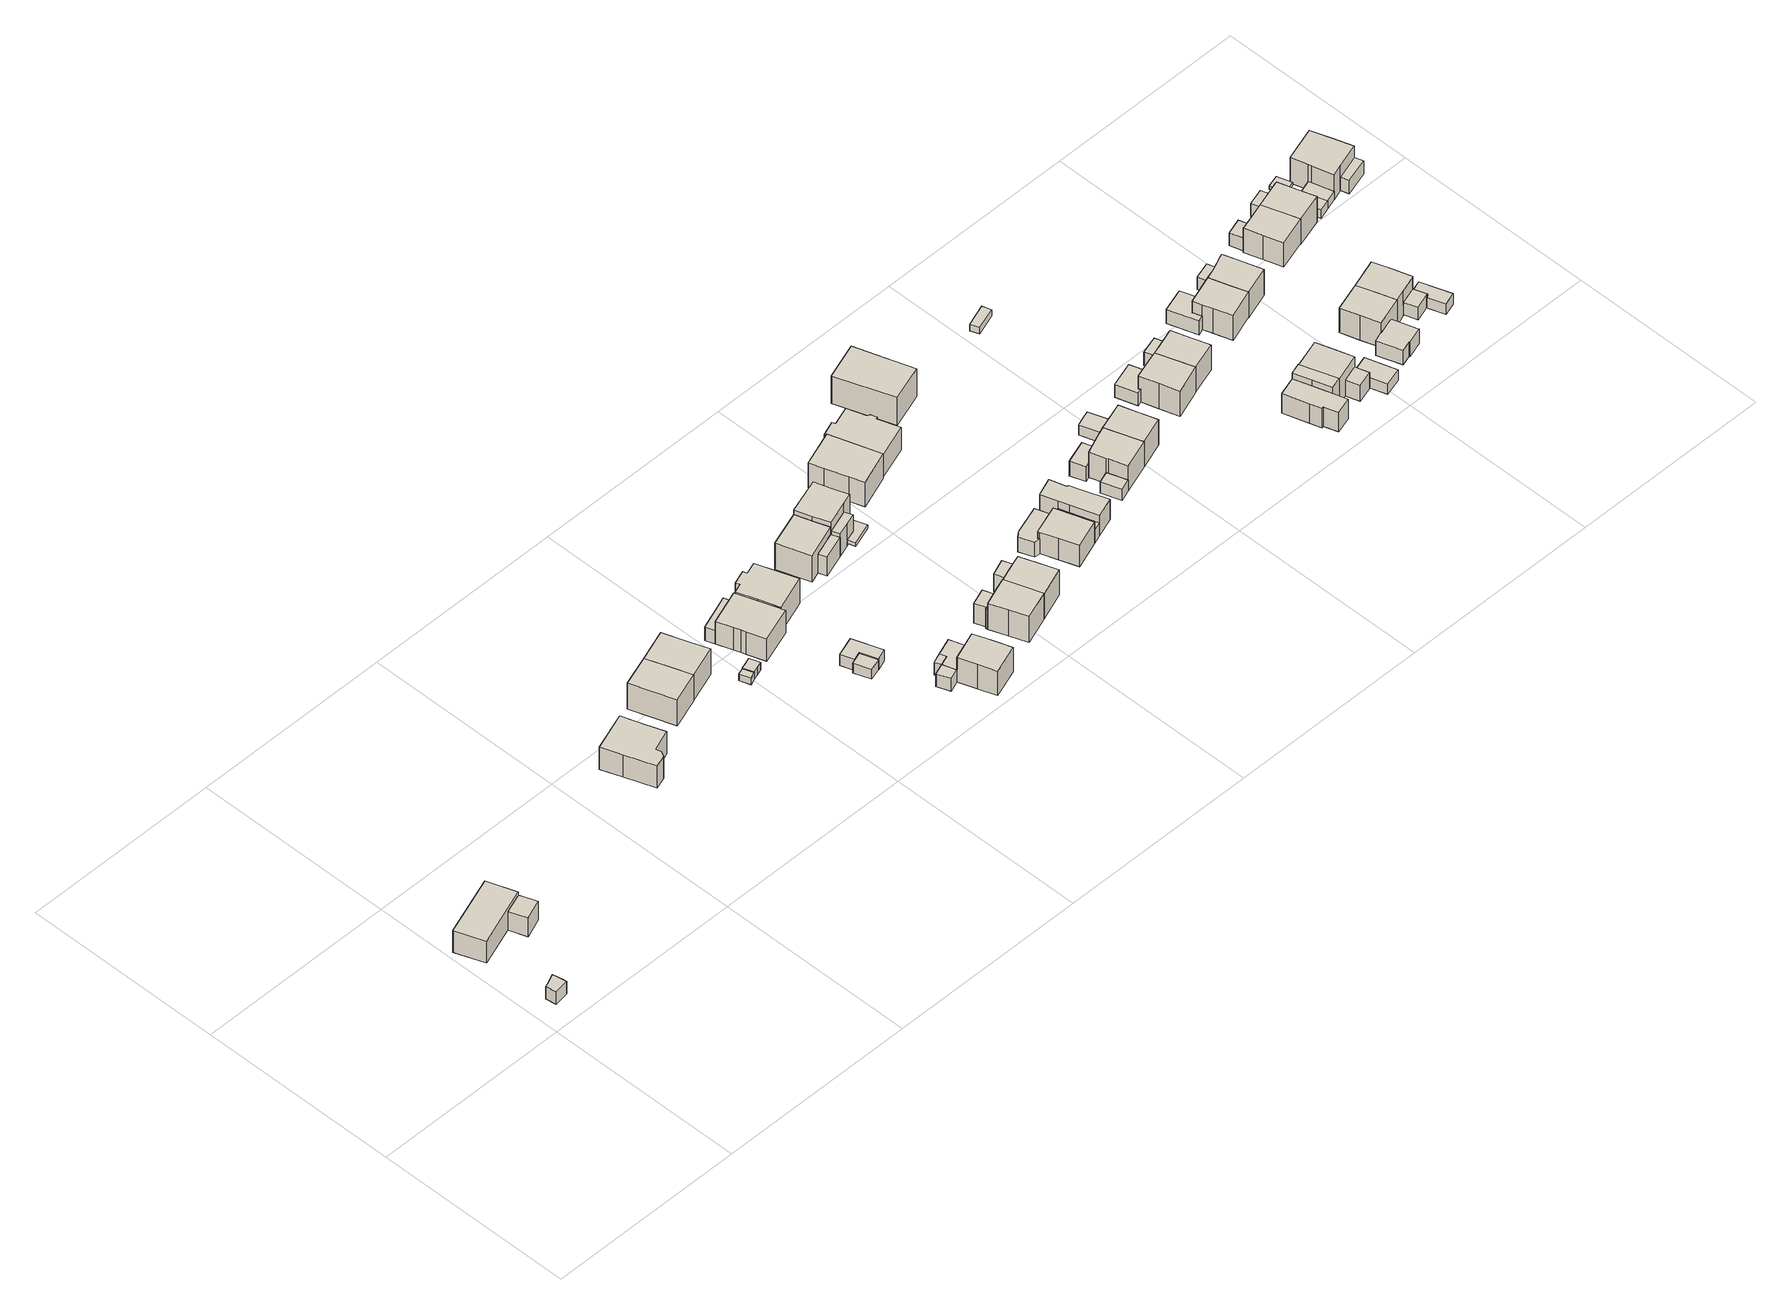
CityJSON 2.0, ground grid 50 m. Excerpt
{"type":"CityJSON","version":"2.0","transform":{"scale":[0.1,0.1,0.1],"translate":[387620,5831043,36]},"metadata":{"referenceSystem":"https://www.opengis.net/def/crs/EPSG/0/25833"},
"CityObjects":{
"building1":{"type":"Building","attributes":{"Gemeindeschluessel":"11000012","BezugspunktDach":"2200","function":"31001_2723","measuredHeight":3.61,"storeysAboveGround":1},"address":[{"country":"Germany","locality":"Berlin","thoroughfareNumber":"54 (3)","thoroughfareName":"Am Vierrutenberg"}],"geometry":[{"type":"Solid","lod":"1","boundaries":[[[[0,1,2,3,4,5]],[[6,7,8,9,10,11]],[[6,11,5,4]],[[7,6,4,3]],[[8,7,3,2]],[[9,8,2,1]],[[10,9,1,0]],[[11,10,0,5]]]]}]},
"building2":{"type":"Building","attributes":{"Gemeindeschluessel":"11000012","function":"31001_1010"},"address":[{"country":"Germany","locality":"Berlin","thoroughfareNumber":"56A","thoroughfareName":"Am Vierrutenberg"}],"children":["building2-1","building2-2"]},
"building2-1":{"type":"BuildingPart","attributes":{"BezugspunktDach":"2200","measuredHeight":7.31,"storeysAboveGround":1},"parents":["building2"],"geometry":[{"type":"MultiSurface","lod":"1","boundaries":[[[12,13,14,15]],[[16,17,18,19]],[[16,19,15,14]],[[17,16,14,13]],[[18,20,21,22,17,13,12]],[[19,18,12,15]],[[17,22,21,20]]]}]},
"building2-2":{"type":"BuildingPart","attributes":{"BezugspunktDach":"2200","measuredHeight":5.52,"storeysAboveGround":1},"parents":["building2"],"geometry":[{"type":"Solid","lod":"1","boundaries":[[[[23,24,22,21]],[[17,25,26,20]],[[25,17,22,24]],[[26,25,24,23]],[[20,26,23,21]],[[21,22,17,20]]]]}]},
"building3":{"type":"Building","attributes":{"Gemeindeschluessel":"11000012","BezugspunktDach":"2200","function":"31001_1010","measuredHeight":10.29,"storeysAboveGround":1},"address":[{"country":"Germany","locality":"Berlin","thoroughfareNumber":"183A","thoroughfareName":"Zehntwerderweg"}],"geometry":[{"type":"Solid","lod":"1","boundaries":[[[[27,28,29,30,31,32,33,34,35]],[[36,37,38,39,40,41,42,43,44]],[[36,44,35,34]],[[37,36,34,33]],[[38,37,33,32]],[[39,38,32,31]],[[40,39,31,30]],[[41,40,30,29]],[[42,41,29,28]],[[43,42,28,27]],[[44,43,27,35]]]]}]},
"building4":{"type":"Building","attributes":{"Gemeindeschluessel":"11000012","BezugspunktDach":"2200","function":"31001_1010","measuredHeight":9.77,"storeysAboveGround":1},"address":[{"country":"Germany","locality":"Berlin","thoroughfareNumber":"185A","thoroughfareName":"Zehntwerderweg"}],"geometry":[{"type":"Solid","lod":"1","boundaries":[[[[45,46,47,48,49]],[[50,51,52,53,54]],[[50,54,49,48]],[[51,50,48,47]],[[52,51,47,46]],[[53,52,46,45]],[[54,53,45,49]]]]}]},
"building5":{"type":"Building","attributes":{"Gemeindeschluessel":"11000012","BezugspunktDach":"2200","function":"31001_1010","measuredHeight":9.71,"storeysAboveGround":1},"address":[{"country":"Germany","locality":"Berlin","thoroughfareNumber":"185B","thoroughfareName":"Zehntwerderweg"}],"geometry":[{"type":"Solid","lod":"1","boundaries":[[[[46,55,56,57,48]],[[58,59,60,61,62]],[[58,62,48,57]],[[59,58,57,56]],[[60,59,56,55]],[[61,60,55,46]],[[62,61,46,48]]]]}]},
"building6":{"type":"Building","attributes":{"Gemeindeschluessel":"11000012","BezugspunktDach":"2200","function":"51009_1610","measuredHeight":2,"storeysAboveGround":0},"address":[{"country":"Germany","locality":"Berlin"}],"geometry":[{"type":"Solid","lod":"1","boundaries":[[[[63,64,65,66]],[[67,68,69,70]],[[67,70,66,65]],[[68,67,65,64]],[[69,68,64,63]],[[70,69,63,66]]]]}]},
"building7":{"type":"Building","attributes":{"Gemeindeschluessel":"11000012","BezugspunktDach":"2200","function":"31001_1313","measuredHeight":2.66,"storeysAboveGround":1},"address":[{"country":"Germany","locality":"Berlin","thoroughfareNumber":"185B (1)","thoroughfareName":"Zehntwerderweg"}],"geometry":[{"type":"Solid","lod":"1","boundaries":[[[[71,72,73,74,75,76]],[[77,78,79,80,68,67]],[[77,67,76,75]],[[78,77,75,74]],[[79,78,74,73]],[[80,79,73,72]],[[68,80,72,71]],[[67,68,71,76]]]]}]},
"building8":{"type":"Building","attributes":{"Gemeindeschluessel":"11000012","function":"31001_1010"},"address":[{"country":"Germany","locality":"Berlin","thoroughfareNumber":"189A","thoroughfareName":"Zehntwerderweg"}],"children":["building8-1","building8-2"]},
"building8-1":{"type":"BuildingPart","attributes":{"BezugspunktDach":"2200","measuredHeight":8.26,"storeysAboveGround":2},"parents":["building8"],"geometry":[{"type":"MultiSurface","lod":"1","boundaries":[[[81,82,83,84,85,86,87,88,89,90,91]],[[92,93,94,95,96,97,98,99,100,101,102]],[[103,104,91,90]],[[93,92,90,89]],[[94,93,89,88]],[[95,94,88,87]],[[96,95,87,86]],[[97,96,86,85]],[[98,97,85,84]],[[99,98,84,83]],[[100,99,83,82]],[[101,100,82,81]],[[102,101,81,91]],[[105,92,102,104,103]]]}]},
"building8-2":{"type":"BuildingPart","attributes":{"BezugspunktDach":"2200","measuredHeight":4.47,"storeysAboveGround":2},"parents":["building8"],"geometry":[{"type":"Solid","lod":"1","boundaries":[[[[104,103,106,107]],[[108,92,102,109]],[[108,109,107,106]],[[92,108,106,103]],[[109,102,104,107]],[[102,92,103,104]]]]}]},
"building9":{"type":"Building","attributes":{"Gemeindeschluessel":"11000012","BezugspunktDach":"2200","function":"51009_1610","measuredHeight":2.94,"storeysAboveGround":0},"address":[{"country":"Germany","locality":"Berlin"}],"geometry":[{"type":"Solid","lod":"1","boundaries":[[[[110,111,112,113,114]],[[115,116,117,118,119]],[[115,119,114,113]],[[116,115,113,112]],[[117,116,112,111]],[[118,117,111,110]],[[119,118,110,114]]]]}]},
"building10":{"type":"Building","attributes":{"Gemeindeschluessel":"11000012","BezugspunktDach":"2200","function":"31001_2463","measuredHeight":3.22,"storeysAboveGround":1},"address":[{"country":"Germany","locality":"Berlin","thoroughfareNumber":"189 (1)","thoroughfareName":"Zehntwerderweg"}],"geometry":[{"type":"Solid","lod":"1","boundaries":[[[[120,121,122,123,124,125]],[[126,127,128,129,130,131]],[[126,131,125,124]],[[127,126,124,123]],[[128,127,123,122]],[[129,128,122,121]],[[130,129,121,120]],[[131,130,120,125]]]]}]},
"building11":{"type":"Building","attributes":{"Gemeindeschluessel":"11000012","BezugspunktDach":"2200","function":"51009_1610","measuredHeight":3.7,"storeysAboveGround":0},"address":[{"country":"Germany","locality":"Berlin"}],"geometry":[{"type":"Solid","lod":"1","boundaries":[[[[132,133,134,135]],[[136,137,138,139]],[[136,139,135,134]],[[137,136,134,133]],[[138,137,133,132]],[[139,138,132,135]]]]}]},
"building12":{"type":"Building","attributes":{"Gemeindeschluessel":"11000012","BezugspunktDach":"2200","function":"51009_1610","measuredHeight":3.71,"storeysAboveGround":0},"address":[{"country":"Germany","locality":"Berlin"}],"geometry":[{"type":"Solid","lod":"1","boundaries":[[[[134,140,141,142]],[[143,144,136,145]],[[143,145,142,141]],[[144,143,141,140]],[[136,144,140,134]],[[145,136,134,142]]]]}]},
"building13":{"type":"Building","attributes":{"Gemeindeschluessel":"11000012","BezugspunktDach":"2200","function":"31001_1010","measuredHeight":9.42,"storeysAboveGround":1},"address":[{"country":"Germany","locality":"Berlin","thoroughfareNumber":"191A","thoroughfareName":"Zehntwerderweg"}],"geometry":[{"type":"Solid","lod":"1","boundaries":[[[[146,147,148,149,150,151,152,153,154,155]],[[156,157,158,159,160,161,162,163,164,165]],[[156,165,155,154]],[[157,156,154,153]],[[158,157,153,152]],[[159,158,152,151]],[[160,159,151,150]],[[161,160,150,149]],[[162,161,149,148]],[[163,162,148,147]],[[164,163,147,146]],[[165,164,146,155]]]]}]},
"building14":{"type":"Building","attributes":{"Gemeindeschluessel":"11000012","function":"31001_1010"},"address":[{"country":"Germany","locality":"Berlin","thoroughfareNumber":"191","thoroughfareName":"Zehntwerderweg"}],"children":["building14-1","building14-2"]},
"building14-1":{"type":"BuildingPart","attributes":{"BezugspunktDach":"2200","measuredHeight":9.46,"storeysAboveGround":2},"parents":["building14"],"geometry":[{"type":"MultiSurface","lod":"1","boundaries":[[[166,167,168,169,170,171]],[[172,173,174,175,176,177]],[[172,178,133,171,170]],[[173,172,170,169]],[[174,173,169,168]],[[175,174,168,167]],[[176,175,167,166]],[[177,176,166,171]],[[177,179,133,178,172]]]}]},
"building14-2":{"type":"BuildingPart","attributes":{"BezugspunktDach":"2200","measuredHeight":3.65,"storeysAboveGround":2},"parents":["building14"],"geometry":[{"type":"MultiSurface","lod":"1","boundaries":[[[133,178,180,181,182,141,140,134]],[[183,184,185,186,187,188,189,190]],[[183,190,134,140]],[[184,183,140,141]],[[185,184,141,182]],[[186,185,182,181]],[[187,186,181,180]],[[188,187,180,178]],[[189,188,172,177,133]],[[190,189,133,134]],[[178,133,177,172]]]}]},
"building15":{"type":"Building","attributes":{"Gemeindeschluessel":"11000012","function":"31001_1010"},"address":[{"country":"Germany","locality":"Berlin","thoroughfareNumber":"193A","thoroughfareName":"Zehntwerderweg"}],"children":["building15-1","building15-2"]},
"building15-1":{"type":"BuildingPart","attributes":{"BezugspunktDach":"2200","measuredHeight":9.88,"storeysAboveGround":1},"parents":["building15"],"geometry":[{"type":"MultiSurface","lod":"1","boundaries":[[[191,192,193,194,195]],[[196,197,198,199,200]],[[196,200,195,194]],[[197,196,194,193]],[[198,197,193,192]],[[199,201,202,203,192,191]],[[200,199,191,195]],[[198,203,202,201]]]}]},
"building15-2":{"type":"BuildingPart","attributes":{"BezugspunktDach":"2200","measuredHeight":5.59,"storeysAboveGround":1},"parents":["building15"],"geometry":[{"type":"MultiSurface","lod":"1","boundaries":[[[204,205,203,202]],[[198,206,207,201]],[[206,198,203,205]],[[207,206,205,204]],[[201,207,204,202]],[[198,201,202,203,208]]]}]},
"building16":{"type":"Building","attributes":{"Gemeindeschluessel":"11000012","function":"31001_1010"},"address":[{"country":"Germany","locality":"Berlin","thoroughfareNumber":"193","thoroughfareName":"Zehntwerderweg"}],"children":["building16-1","building16-2"]},
"building16-1":{"type":"BuildingPart","attributes":{"BezugspunktDach":"2200","measuredHeight":9.36,"storeysAboveGround":2},"parents":["building16"],"geometry":[{"type":"Solid","lod":"1","boundaries":[[[[209,210,211,212,213,214,215]],[[216,217,218,219,220,221,222]],[[216,223,224,222,215,214]],[[217,216,214,213]],[[218,217,213,212]],[[219,218,212,211]],[[220,219,211,210]],[[221,220,210,209]],[[222,221,209,215]],[[222,224,223,216]]]]}]},
"building16-2":{"type":"BuildingPart","attributes":{"BezugspunktDach":"2200","measuredHeight":5.84,"storeysAboveGround":2},"parents":["building16"],"geometry":[{"type":"MultiSurface","lod":"1","boundaries":[[[225,226,224,223,227,228]],[[229,216,222,230,231,232]],[[229,232,228,227]],[[216,229,227,223]],[[230,222,224,226]],[[231,230,226,225]],[[232,231,225,228]],[[222,216,223,224,233]]]}]},
"building17":{"type":"Building","attributes":{"Gemeindeschluessel":"11000012","function":"31001_1010"},"address":[{"country":"Germany","locality":"Berlin","thoroughfareNumber":"195A","thoroughfareName":"Zehntwerderweg"}],"children":["building17-1","building17-2","building17-3"]},
"building17-1":{"type":"BuildingPart","attributes":{"BezugspunktDach":"2200","measuredHeight":11.38,"storeysAboveGround":2},"parents":["building17"],"geometry":[{"type":"MultiSurface","lod":"1","boundaries":[[[234,235,236,237,238,239,240]],[[241,242,243,244,245,246,247]],[[241,247,240,239]],[[242,241,239,238]],[[243,242,238,237]],[[248,249,237,236]],[[244,243,250,251]],[[252,253,236,235]],[[246,245,235,234]],[[247,246,234,240]],[[251,250,249,248]],[[245,244,253,252]]]}]},
"building17-2":{"type":"BuildingPart","attributes":{"BezugspunktDach":"2200","measuredHeight":6.51,"storeysAboveGround":2},"parents":["building17"],"geometry":[{"type":"MultiSurface","lod":"1","boundaries":[[[254,255,256,253,252]],[[244,257,258,259,245]],[[257,244,251,260,261,248,253,256]],[[262,261,260,263,264,258,257,256,255]],[[259,258,255,254]],[[245,259,254,252]],[[265,244,245,252,253]],[[248,261,260,251]],[[264,263,260,261,262]]]}]},
"building17-3":{"type":"BuildingPart","attributes":{"BezugspunktDach":"2200","measuredHeight":0.965,"storeysAboveGround":2},"parents":["building17"],"geometry":[{"type":"MultiSurface","lod":"1","boundaries":[[[266,267,249,248,261,262]],[[260,251,250,268,269,263]],[[268,250,249,267]],[[269,268,267,266]],[[263,269,266,262]],[[263,262,261,260]],[[251,260,261,248]],[[250,251,270,248,249]]]}]},
"building18":{"type":"Building","attributes":{"Gemeindeschluessel":"11000012","function":"31001_1010"},"address":[{"country":"Germany","locality":"Berlin","thoroughfareNumber":"195","thoroughfareName":"Zehntwerderweg"}],"children":["building18-1","building18-2"]},
"building18-1":{"type":"BuildingPart","attributes":{"BezugspunktDach":"2200","measuredHeight":9.75,"storeysAboveGround":2},"parents":["building18"],"geometry":[{"type":"MultiSurface","lod":"1","boundaries":[[[271,272,273,274,275,276,277,278]],[[279,280,281,282,283,219,218,217]],[[279,217,278,277]],[[284,285,286,279,277,276]],[[281,280,276,275]],[[282,281,275,274]],[[283,282,274,273]],[[219,283,273,272]],[[218,219,272,271]],[[217,218,271,278]],[[280,279,286,285,284]]]}]},
"building18-2":{"type":"BuildingPart","attributes":{"BezugspunktDach":"2200","measuredHeight":5.08,"storeysAboveGround":2},"parents":["building18"],"geometry":[{"type":"MultiSurface","lod":"1","boundaries":[[[286,285,287,288]],[[289,280,279,290]],[[289,290,288,287]],[[280,289,287,285]],[[290,279,286,288]],[[291,279,280,285,286]]]}]},
"building19":{"type":"Building","attributes":{"Gemeindeschluessel":"11000012","BezugspunktDach":"2200","function":"31001_1010","measuredHeight":9.81,"storeysAboveGround":1},"address":[{"country":"Germany","locality":"Berlin","thoroughfareNumber":"197A","thoroughfareName":"Zehntwerderweg"}],"geometry":[{"type":"Solid","lod":"1","boundaries":[[[[292,293,294,295,296,297,298]],[[299,300,301,302,303,304,305]],[[299,305,298,297]],[[300,299,297,296]],[[301,300,296,295]],[[302,301,295,294]],[[303,302,294,293]],[[304,303,293,292]],[[305,304,292,298]]]]}]},
"building20":{"type":"Building","attributes":{"Gemeindeschluessel":"11000012","function":"31001_1010"},"address":[{"country":"Germany","locality":"Berlin","thoroughfareNumber":"197","thoroughfareName":"Zehntwerderweg"}],"children":["building20-1","building20-2"]},
"building20-1":{"type":"BuildingPart","attributes":{"BezugspunktDach":"2200","measuredHeight":8.28,"storeysAboveGround":2},"parents":["building20"],"geometry":[{"type":"MultiSurface","lod":"1","boundaries":[[[306,307,308,309,310,311,312]],[[313,314,315,316,317,318,319]],[[320,321,319,312,311]],[[314,313,311,310]],[[315,314,310,309]],[[316,315,309,308]],[[317,316,308,307]],[[318,317,307,306]],[[319,321,322,306,312]],[[313,319,321,320]],[[318,322,321,319]]]}]},
"building20-2":{"type":"BuildingPart","attributes":{"BezugspunktDach":"2200","measuredHeight":4.25,"storeysAboveGround":2},"parents":["building20"],"geometry":[{"type":"MultiSurface","lod":"1","boundaries":[[[323,322,321,320,324,325,326]],[[327,328,329,330,331,332,333]],[[327,333,326,325]],[[328,327,325,324]],[[329,328,324,320]],[[330,329,313,319]],[[331,330,319,318]],[[332,331,322,323]],[[333,332,323,326]],[[319,313,334,320,321]],[[318,319,321,322]]]}]},
"building21":{"type":"Building","attributes":{"Gemeindeschluessel":"11000012","BezugspunktDach":"2200","function":"31001_1010","measuredHeight":9.44,"storeysAboveGround":1},"address":[{"country":"Germany","locality":"Berlin","thoroughfareNumber":"199A","thoroughfareName":"Zehntwerderweg"}],"geometry":[{"type":"Solid","lod":"1","boundaries":[[[[335,336,337,338,339,340,341,342,343,344,345,346,347]],[[348,349,350,351,352,353,354,355,356,357,358,359,360]],[[348,360,347,346]],[[349,348,346,345]],[[350,349,345,344]],[[351,350,344,343]],[[352,351,343,342]],[[353,352,342,341]],[[354,353,341,340]],[[355,354,340,339]],[[356,355,339,338]],[[357,356,338,337]],[[358,357,337,336]],[[359,358,336,335]],[[360,359,335,347]]]]}]},
"building22":{"type":"Building","attributes":{"Gemeindeschluessel":"11000012","function":"31001_1010"},"address":[{"country":"Germany","locality":"Berlin","thoroughfareNumber":"199","thoroughfareName":"Zehntwerderweg"}],"children":["building22-1","building22-2"]},
"building22-1":{"type":"BuildingPart","attributes":{"BezugspunktDach":"2200","measuredHeight":8.15,"storeysAboveGround":2},"parents":["building22"],"geometry":[{"type":"MultiSurface","lod":"1","boundaries":[[[361,362,363,364,365,366,367,368,369]],[[370,371,372,373,374,375,376,377,378]],[[370,378,369,368]],[[371,370,368,367]],[[372,371,367,366]],[[373,372,366,365]],[[374,373,365,364]],[[375,374,364,363]],[[379,380,363,362]],[[381,379,376,362,361]],[[378,377,361,369]],[[376,375,382,380,379]],[[377,376,379,381]]]}]},
"building22-2":{"type":"BuildingPart","attributes":{"BezugspunktDach":"2200","measuredHeight":3.73,"storeysAboveGround":2},"parents":["building22"],"geometry":[{"type":"MultiSurface","lod":"1","boundaries":[[[383,380,381,384]],[[377,375,315,313]],[[377,313,384,381]],[[315,375,380,383]],[[313,315,383,384]],[[375,376,379,380]],[[377,381,379,376]]]}]},
"building23":{"type":"Building","attributes":{"Gemeindeschluessel":"11000012","BezugspunktDach":"2200","function":"51009_1610","measuredHeight":3.23,"storeysAboveGround":0},"address":[{"country":"Germany","locality":"Berlin"}],"geometry":[{"type":"Solid","lod":"1","boundaries":[[[[385,386,387,388]],[[389,390,391,392]],[[389,392,388,387]],[[390,389,387,386]],[[391,390,386,385]],[[392,391,385,388]]]]}]},
"building24":{"type":"Building","attributes":{"Gemeindeschluessel":"11000012","BezugspunktDach":"2200","function":"31001_1010","measuredHeight":11.53,"storeysAboveGround":2},"address":[{"country":"Germany","locality":"Berlin","thoroughfareNumber":"201A","thoroughfareName":"Zehntwerderweg"}],"geometry":[{"type":"Solid","lod":"1","boundaries":[[[[393,394,395,396,397]],[[398,399,400,401,402]],[[398,402,397,396]],[[399,398,396,395]],[[400,399,395,394]],[[401,400,394,393]],[[402,401,393,397]]]]}]},
"building25":{"type":"Building","attributes":{"Gemeindeschluessel":"11000012","function":"31001_1010"},"address":[{"country":"Germany","locality":"Berlin","thoroughfareNumber":"201","thoroughfareName":"Zehntwerderweg"}],"children":["building25-1","building25-2"]},
"building25-1":{"type":"BuildingPart","attributes":{"BezugspunktDach":"2200","measuredHeight":9.31,"storeysAboveGround":2},"parents":["building25"],"geometry":[{"type":"MultiSurface","lod":"1","boundaries":[[[403,404,405,406,407,408,409,410]],[[411,412,413,414,390,415,389,416]],[[417,418,416,410,409]],[[412,411,409,408]],[[413,412,408,407]],[[414,413,407,406]],[[390,414,406,405]],[[415,390,405,404]],[[389,415,404,403]],[[416,389,403,410]],[[411,416,418,417]]]}]},
"building25-2":{"type":"BuildingPart","attributes":{"BezugspunktDach":"2200","measuredHeight":4.31,"storeysAboveGround":2},"parents":["building25"],"geometry":[{"type":"MultiSurface","lod":"1","boundaries":[[[419,418,417,420,421]],[[422,423,424,425,426]],[[422,426,421,420]],[[423,422,420,417]],[[424,423,417,411,416]],[[425,424,418,419]],[[426,425,419,421]],[[416,411,417,418,427]]]}]},
"building26":{"type":"Building","attributes":{"Gemeindeschluessel":"11000012","function":"31001_1010"},"address":[{"country":"Germany","locality":"Berlin","thoroughfareNumber":"203","thoroughfareName":"Zehntwerderweg"}],"children":["building26-1","building26-2"]},
"building26-1":{"type":"BuildingPart","attributes":{"BezugspunktDach":"2200","measuredHeight":9.23,"storeysAboveGround":2},"parents":["building26"],"geometry":[{"type":"MultiSurface","lod":"1","boundaries":[[[428,429,430,431,432,433,434,435]],[[436,437,438,439,440,441,442,443]],[[436,443,435,434]],[[437,444,445,446,434,433]],[[438,437,433,432]],[[439,438,432,431]],[[440,439,431,430]],[[441,440,430,429]],[[442,441,429,428]],[[443,442,428,435]],[[436,446,445,444,437]]]}]},
"building26-2":{"type":"BuildingPart","attributes":{"BezugspunktDach":"2200","measuredHeight":4.14,"storeysAboveGround":2},"parents":["building26"],"geometry":[{"type":"Solid","lod":"1","boundaries":[[[[445,444,447,448,449]],[[450,451,452,453,454]],[[450,454,449,448]],[[451,450,448,447]],[[452,451,447,444]],[[454,453,445,449]],[[453,452,444,445]]]]}]},
"building27":{"type":"Building","attributes":{"Gemeindeschluessel":"11000012","function":"31001_1010"},"address":[{"country":"Germany","locality":"Berlin","thoroughfareNumber":"205","thoroughfareName":"Zehntwerderweg"}],"children":["building27-1","building27-2"]},
"building27-1":{"type":"BuildingPart","attributes":{"BezugspunktDach":"2200","measuredHeight":9.31,"storeysAboveGround":2},"parents":["building27"],"geometry":[{"type":"MultiSurface","lod":"1","boundaries":[[[455,456,457,458,459,460,461]],[[462,463,464,465,466,467,468]],[[469,470,461,460]],[[463,462,460,459]],[[464,463,459,458]],[[465,464,458,457]],[[466,465,457,456]],[[467,466,456,455]],[[470,471,472,467,455,461]],[[462,468,473,470,469]],[[468,472,471,470]]]}]},
"building27-2":{"type":"BuildingPart","attributes":{"BezugspunktDach":"2200","measuredHeight":3.8,"storeysAboveGround":2},"parents":["building27"],"geometry":[{"type":"MultiSurface","lod":"1","boundaries":[[[474,471,470,469,475,476]],[[477,478,479,480,481,482]],[[477,482,476,475]],[[478,477,475,469]],[[479,478,483,462,468]],[[480,479,468,472]],[[481,480,471,474]],[[482,481,474,476]],[[468,462,483,469,470,484]],[[472,468,470,471]]]}]},
"building28":{"type":"Building","attributes":{"Gemeindeschluessel":"11000012","BezugspunktDach":"2200","function":"31001_2723","measuredHeight":1.73,"storeysAboveGround":1},"address":[{"country":"Germany","locality":"Berlin","thoroughfareNumber":"207A (1)","thoroughfareName":"Zehntwerderweg"}],"geometry":[{"type":"Solid","lod":"1","boundaries":[[[[485,486,487,488]],[[489,490,491,492]],[[489,492,488,487]],[[490,489,487,486]],[[491,490,486,485]],[[492,491,485,488]]]]}]},
"building29":{"type":"Building","attributes":{"Gemeindeschluessel":"11000012","function":"31001_1010"},"address":[{"country":"Germany","locality":"Berlin","thoroughfareNumber":"207","thoroughfareName":"Zehntwerderweg"}],"children":["building29-1","building29-2"]},
"building29-1":{"type":"BuildingPart","attributes":{"BezugspunktDach":"2200","measuredHeight":9.22,"storeysAboveGround":2},"parents":["building29"],"geometry":[{"type":"MultiSurface","lod":"1","boundaries":[[[458,457,493,494,495,496,497,459]],[[498,499,500,501,502,503,504,505]],[[498,505,459,497]],[[506,507,508,497,496]],[[500,499,496,495]],[[501,500,495,494]],[[502,501,494,493]],[[503,502,493,457]],[[504,503,457,458]],[[505,504,458,459]],[[499,498,508,507,506]]]}]},
"building29-2":{"type":"BuildingPart","attributes":{"BezugspunktDach":"2200","measuredHeight":4.58,"storeysAboveGround":2},"parents":["building29"],"geometry":[{"type":"Solid","lod":"1","boundaries":[[[[507,506,509,510]],[[511,512,513,514]],[[511,514,510,509]],[[512,511,509,506]],[[513,512,506,499,498,507]],[[514,513,507,510]],[[507,498,499,506]]]]}]},
"building30":{"type":"Building","attributes":{"Gemeindeschluessel":"11000012","function":"31001_1010"},"address":[{"country":"Germany","locality":"Berlin","thoroughfareNumber":"202","thoroughfareName":"Zehntwerderweg"}],"children":["building30-1","building30-2"]},
"building30-1":{"type":"BuildingPart","attributes":{"BezugspunktDach":"2200","measuredHeight":7.37,"storeysAboveGround":1},"parents":["building30"],"geometry":[{"type":"MultiSurface","lod":"1","boundaries":[[[515,516,517,518,519,520,521,522,523]],[[524,525,526,527,528,529,530,531,532]],[[524,532,523,522]],[[527,526,520,519]],[[528,527,519,518]],[[529,528,518,517]],[[530,529,517,516]],[[531,530,516,515]],[[532,531,515,523]],[[525,533,534,521]],[[524,522,534,533]],[[526,535,525,521,520]]]}]},
"building30-2":{"type":"BuildingPart","attributes":{"BezugspunktDach":"2200","measuredHeight":8.51,"storeysAboveGround":1},"parents":["building30"],"geometry":[{"type":"MultiSurface","lod":"1","boundaries":[[[536,537,538,539,540,541]],[[542,543,544,526,533,524]],[[542,524,541,540]],[[543,542,540,539]],[[544,543,539,538]],[[526,544,538,537]],[[534,521,520,537,536]],[[522,534,533,536,541]],[[533,525,521,534]],[[526,520,521,525]],[[524,533,534,522]]]}]},
"building31":{"type":"Building","attributes":{"Gemeindeschluessel":"11000012","function":"31001_1010"},"address":[{"country":"Germany","locality":"Berlin","thoroughfareNumber":"204","thoroughfareName":"Zehntwerderweg"}],"children":["building31-1","building31-2"]},
"building31-1":{"type":"BuildingPart","attributes":{"BezugspunktDach":"2200","measuredHeight":9.94,"storeysAboveGround":1},"parents":["building31"],"geometry":[{"type":"MultiSurface","lod":"1","boundaries":[[[545,546,547,548,549]],[[550,551,552,553,554]],[[550,554,549,548]],[[551,550,548,547]],[[552,551,547,546]],[[553,555,556,557,558,559,552,546,545]],[[554,553,545,549]],[[559,558,557,556,555]]]}]},
"building31-2":{"type":"BuildingPart","attributes":{"BezugspunktDach":"2200","measuredHeight":4.71,"storeysAboveGround":1},"parents":["building31"],"geometry":[{"type":"MultiSurface","lod":"1","boundaries":[[[560,561,557,556]],[[558,562,563,555]],[[562,558,557,561]],[[563,562,561,560]],[[555,563,560,556]],[[558,564,555,556,557]]]}]},
"building32":{"type":"Building","attributes":{"Gemeindeschluessel":"11000012","function":"31001_1010"},"address":[{"country":"Germany","locality":"Berlin","thoroughfareNumber":"209","thoroughfareName":"Zehntwerderweg"}],"children":["building32-1","building32-2"]},
"building32-1":{"type":"BuildingPart","attributes":{"BezugspunktDach":"2200","measuredHeight":8.56,"storeysAboveGround":2},"parents":["building32"],"geometry":[{"type":"MultiSurface","lod":"1","boundaries":[[[565,566,567,568,569,570,571]],[[572,573,574,575,576,577,578]],[[572,579,580,581,571,570]],[[573,572,570,569]],[[574,573,569,568]],[[575,574,568,567]],[[576,575,567,566]],[[577,576,566,565]],[[578,581,582,565,571]],[[578,581,580,579]],[[577,582,581,578]]]}]},
"building32-2":{"type":"BuildingPart","attributes":{"BezugspunktDach":"2200","measuredHeight":4.08,"storeysAboveGround":2},"parents":["building32"],"geometry":[{"type":"MultiSurface","lod":"1","boundaries":[[[583,582,581,580,584,585]],[[586,587,588,589,590,591]],[[586,591,585,584]],[[587,586,584,580]],[[588,587,579,578]],[[590,589,582,583]],[[591,590,583,585]],[[578,579,580,581,592]],[[589,588,581,582]]]}]},
"building33":{"type":"Building","attributes":{"Gemeindeschluessel":"11000012","BezugspunktDach":"2200","function":"31001_2463","measuredHeight":3.09,"storeysAboveGround":1},"address":[{"country":"Germany","locality":"Berlin","thoroughfareNumber":"204 (1)","thoroughfareName":"Zehntwerderweg"}],"geometry":[{"type":"Solid","lod":"1","boundaries":[[[[593,594,595,596,597,598]],[[599,600,601,602,603,604]],[[599,604,598,597]],[[600,599,597,596]],[[601,600,596,595]],[[602,601,595,594]],[[603,602,594,593]],[[604,603,593,598]]]]}]},
"building34":{"type":"Building","attributes":{"Gemeindeschluessel":"11000012","function":"31001_1010"},"address":[{"country":"Germany","locality":"Berlin","thoroughfareNumber":"211","thoroughfareName":"Zehntwerderweg"}],"children":["building34-1","building34-2"]},
"building34-1":{"type":"BuildingPart","attributes":{"BezugspunktDach":"2200","measuredHeight":8.73,"storeysAboveGround":2},"parents":["building34"],"geometry":[{"type":"MultiSurface","lod":"1","boundaries":[[[569,568,605,606,607,608,609,610,570]],[[611,612,613,614,615,616,617,618,619]],[[611,619,570,610]],[[620,621,622,610,609]],[[613,612,609,608]],[[614,613,608,607]],[[615,614,607,606]],[[616,615,606,605]],[[617,616,605,568]],[[618,617,568,569]],[[619,618,569,570]],[[612,611,622,621,620]]]}]},
"building34-2":{"type":"BuildingPart","attributes":{"BezugspunktDach":"2200","measuredHeight":4.48,"storeysAboveGround":2},"parents":["building34"],"geometry":[{"type":"Solid","lod":"1","boundaries":[[[[621,620,623,624]],[[625,612,611,626]],[[625,626,624,623]],[[612,625,623,620]],[[626,611,621,624]],[[611,612,620,621]]]]}]},
"building35":{"type":"Building","attributes":{"Gemeindeschluessel":"11000012","function":"31001_1010"},"address":[{"country":"Germany","locality":"Berlin","thoroughfareNumber":"206","thoroughfareName":"Zehntwerderweg"}],"children":["building35-1","building35-2"]},
"building35-1":{"type":"BuildingPart","attributes":{"BezugspunktDach":"2200","measuredHeight":9.58,"storeysAboveGround":2},"parents":["building35"],"geometry":[{"type":"MultiSurface","lod":"1","boundaries":[[[627,628,629,630,631,632]],[[633,634,635,636,637,638]],[[633,638,632,631]],[[634,633,631,630]],[[635,634,630,629]],[[639,640,641,642,643,636,635,629,628]],[[637,636,628,627]],[[638,637,627,632]],[[643,642,641,640,639]]]}]},
"building35-2":{"type":"BuildingPart","attributes":{"BezugspunktDach":"2200","measuredHeight":5.13,"storeysAboveGround":2},"parents":["building35"],"geometry":[{"type":"Solid","lod":"1","boundaries":[[[[644,645,646,647,648,640,639,649,650]],[[651,642,641,652,653,654,655,656,657]],[[651,657,650,649]],[[642,651,649,639]],[[652,641,640,648]],[[653,652,648,647]],[[654,653,647,646]],[[655,654,646,645]],[[656,655,645,644]],[[657,656,644,650]],[[641,642,639,640]]]]}]},
"building36":{"type":"Building","attributes":{"Gemeindeschluessel":"11000012","function":"31001_1010"},"address":[{"country":"Germany","locality":"Berlin","thoroughfareNumber":"208","thoroughfareName":"Zehntwerderweg"}],"children":["building36-1","building36-2"]},
"building36-1":{"type":"BuildingPart","attributes":{"BezugspunktDach":"2200","measuredHeight":9.81,"storeysAboveGround":2},"parents":["building36"],"geometry":[{"type":"MultiSurface","lod":"1","boundaries":[[[630,629,658,659,660,661,662,631]],[[663,664,665,666,667,668,669,670]],[[663,670,631,662]],[[664,663,662,661]],[[665,664,661,660]],[[666,665,660,659]],[[671,672,673,674,659,658]],[[667,666,675,676]],[[668,667,658,629]],[[669,668,629,630]],[[670,669,630,631]],[[676,675,674,673,672,671]]]}]},
"building36-2":{"type":"BuildingPart","attributes":{"BezugspunktDach":"2200","measuredHeight":4.37,"storeysAboveGround":2},"parents":["building36"],"geometry":[{"type":"Solid","lod":"1","boundaries":[[[[677,678,679,673,672]],[[675,680,681,682,676]],[[680,675,673,679]],[[681,680,679,678]],[[682,681,678,677]],[[676,682,677,672]],[[675,676,672,673]]]]}]},
"building37":{"type":"Building","attributes":{"Gemeindeschluessel":"11000012","function":"31001_1010"},"address":[{"country":"Germany","locality":"Berlin","thoroughfareNumber":"213","thoroughfareName":"Zehntwerderweg"}],"children":["building37-1","building37-2"]},
"building37-1":{"type":"BuildingPart","attributes":{"BezugspunktDach":"2200","measuredHeight":9.13,"storeysAboveGround":2},"parents":["building37"],"geometry":[{"type":"MultiSurface","lod":"1","boundaries":[[[683,684,685,686,687,688,689,690]],[[691,692,693,694,695,696,697,698]],[[691,698,690,689]],[[699,700,701,689,688]],[[693,692,688,687]],[[694,693,687,686]],[[695,694,686,685]],[[696,695,685,684]],[[697,696,684,683]],[[698,697,683,690]],[[692,691,701,700,699]]]}]},
"building37-2":{"type":"BuildingPart","attributes":{"BezugspunktDach":"2200","measuredHeight":3.69,"storeysAboveGround":2},"parents":["building37"],"geometry":[{"type":"MultiSurface","lod":"1","boundaries":[[[700,699,702,703]],[[704,705,706,707]],[[704,707,703,702]],[[705,704,702,699]],[[706,705,708,692,691,700]],[[707,706,700,703]],[[699,700,691,692,708]]]}]},
"building38":{"type":"Building","attributes":{"Gemeindeschluessel":"11000012","BezugspunktDach":"2200","function":"31001_2463","measuredHeight":3.19,"storeysAboveGround":1},"address":[{"country":"Germany","locality":"Berlin","thoroughfareNumber":"208 (1)","thoroughfareName":"Zehntwerderweg"}],"geometry":[{"type":"Solid","lod":"1","boundaries":[[[[709,710,711,712,713,714,715]],[[716,717,718,719,720,721,722]],[[716,722,715,714]],[[717,716,714,713]],[[718,717,713,712]],[[719,718,712,711]],[[720,719,711,710]],[[721,720,710,709]],[[722,721,709,715]]]]}]},
"building39":{"type":"Building","attributes":{"Gemeindeschluessel":"11000012","function":"31001_1010"},"address":[{"country":"Germany","locality":"Berlin","thoroughfareNumber":"215","thoroughfareName":"Zehntwerderweg"}],"children":["building39-1","building39-2"]},
"building39-1":{"type":"BuildingPart","attributes":{"BezugspunktDach":"2200","measuredHeight":9.4,"storeysAboveGround":2},"parents":["building39"],"geometry":[{"type":"MultiSurface","lod":"1","boundaries":[[[686,685,723,724,725,726,727,687]],[[728,729,730,731,732,733,734,735]],[[728,735,687,727]],[[736,737,728,727,726]],[[730,729,726,725]],[[731,730,725,724]],[[732,731,724,723]],[[733,732,723,685]],[[734,733,685,686]],[[735,734,686,687]],[[729,728,737,736]]]}]},
"building39-2":{"type":"BuildingPart","attributes":{"BezugspunktDach":"2200","measuredHeight":4.66,"storeysAboveGround":2},"parents":["building39"],"geometry":[{"type":"MultiSurface","lod":"1","boundaries":[[[737,736,738,739,740]],[[741,742,743,744,745]],[[741,745,740,739]],[[742,741,739,738]],[[743,742,738,736]],[[744,743,746,729,728]],[[745,744,737,740]],[[728,729,746,736,737]]]}]},
"building40":{"type":"Building","attributes":{"Gemeindeschluessel":"11000012","BezugspunktDach":"2200","function":"31001_2000","measuredHeight":2.37,"storeysAboveGround":1},"address":[{"country":"Germany","locality":"Berlin","thoroughfareNumber":"215 (1)","thoroughfareName":"Zehntwerderweg"}],"geometry":[{"type":"Solid","lod":"1","boundaries":[[[[747,748,749,750]],[[751,752,753,754]],[[751,754,750,749]],[[752,751,749,748]],[[753,752,748,747]],[[754,753,747,750]]]]}]},
"building41":{"type":"Building","attributes":{"Gemeindeschluessel":"11000012","BezugspunktDach":"2200","function":"31001_2723","measuredHeight":0.88,"storeysAboveGround":1},"address":[{"country":"Germany","locality":"Berlin","thoroughfareNumber":"217 (1)","thoroughfareName":"Zehntwerderweg"}],"geometry":[{"type":"Solid","lod":"1","boundaries":[[[[755,756,757,758]],[[759,760,761,762]],[[759,762,758,757]],[[760,759,757,756]],[[761,760,756,755]],[[762,761,755,758]]]]}]},
"building42":{"type":"Building","attributes":{"Gemeindeschluessel":"11000012","BezugspunktDach":"2200","function":"51009_1610","measuredHeight":2.39,"storeysAboveGround":0},"address":[{"country":"Germany","locality":"Berlin"}],"geometry":[{"type":"Solid","lod":"1","boundaries":[[[[748,763,764,749]],[[765,766,752,751]],[[765,751,749,764]],[[766,765,764,763]],[[752,766,763,748]],[[751,752,748,749]]]]}]},
"building43":{"type":"Building","attributes":{"Gemeindeschluessel":"11000012","BezugspunktDach":"2200","function":"31001_1010","measuredHeight":9.32,"storeysAboveGround":2},"address":[{"country":"Germany","locality":"Berlin","thoroughfareNumber":"217","thoroughfareName":"Zehntwerderweg"}],"geometry":[{"type":"Solid","lod":"1","boundaries":[[[[767,768,769,770,771,772,773,774]],[[775,776,777,778,779,780,781,782]],[[775,782,774,773]],[[776,775,773,772]],[[777,776,772,771]],[[778,777,771,770]],[[779,778,770,769]],[[780,779,769,768]],[[781,780,768,767]],[[782,781,767,774]]]]}]},
"building44":{"type":"Building","attributes":{"Gemeindeschluessel":"11000012","BezugspunktDach":"2200","function":"51009_1610","measuredHeight":3.87,"storeysAboveGround":0},"address":[{"country":"Germany","locality":"Berlin"}],"geometry":[{"type":"Solid","lod":"1","boundaries":[[[[783,784,785,786]],[[787,788,789,790]],[[787,790,786,785]],[[788,787,785,784]],[[789,788,784,783]],[[790,789,783,786]]]]}]}
},
"vertices":[
[39,38,62],[75,44,62],[74,53,62],[69,79,62],[43,67,62],[35,65,62],[43,67,26],[69,79,26],[74,53,26],[75,44,26],[39,38,26],[35,65,26],
[31,229,80],[177,281,80],[152,352,80],[5,300,80],[152,352,16],[177,281,16],[31,229,16],[5,300,16],[129,264,16],[129,264,71],[177,281,71],
[144,221,71],[193,239,71],[193,239,16],[144,221,16],
[612,406,73],[638,334,73],[667,344,73],[674,357,73],[670,369,73],[722,388,73],[704,438,73],[687,489,73],[594,456,73],[687,489,8],[704,438,8],[722,388,8],[670,369,8],[674,357,8],[667,344,8],[638,334,8],[612,406,8],[594,456,8],
[793,427,86],[868,453,86],[849,506,86],[830,559,86],[756,534,86],[830,559,10],[849,506,10],[868,453,10],[793,427,10],[756,534,10],
[945,480,86],[926,533,86],[907,586,86],[907,586,11],[926,533,11],[945,480,11],[868,453,11],[830,559,11],
[981,400,32],[996,406,32],[987,431,32],[972,426,32],[987,431,12],[996,406,12],[981,400,12],[972,426,12],
[996,406,34],[1011,411,34],[1025,416,34],[1016,441,34],[1002,436,34],[987,431,34],[1002,436,12],[1016,441,12],[1025,416,12],[1011,411,12],
[1033,500,70],[1038,484,70],[1042,473,70],[1057,429,70],[1142,458,70],[1138,468,70],[1139,468,70],[1123,514,70],[1105,566,70],[1104,569,70],[1019,539,70],[1104,569,4],[1105,566,4],[1123,514,4],[1139,468,4],[1138,468,4],[1142,458,4],[1057,429,4],[1042,473,4],[1038,484,4],[1033,500,4],[1019,539,4],[1104,569,44],[1019,539,44],[1104,569,24],
[1096,592,44],[1011,561,44],[1096,592,4],[1011,561,4],
[1159,229,49],[1188,238,49],[1174,279,49],[1153,272,49],[1145,269,49],[1153,272,20],[1174,279,20],[1188,238,20],[1159,229,20],[1145,269,20],
[1153,272,51],[1174,279,51],[1188,238,51],[1215,248,51],[1190,320,51],[1142,304,51],[1190,320,19],[1215,248,19],[1188,238,19],[1174,279,19],[1153,272,19],[1142,304,19],
[1244,85,62],[1270,94,62],[1259,127,62],[1232,117,62],[1259,127,25],[1270,94,25],[1244,85,25],[1232,117,25],
[1283,136,62],[1278,152,62],[1253,143,62],[1278,152,25],[1283,136,25],[1253,143,25],
[1122,517,74],[1139,468,74],[1224,498,74],[1207,547,74],[1190,596,74],[1160,586,74],[1158,596,74],[1124,584,74],[1127,574,74],[1105,566,74],[1127,574,2],[1124,584,2],[1158,596,2],[1160,586,2],[1190,596,2],[1207,547,2],[1224,498,2],[1139,468,2],[1122,517,2],[1105,566,2],
[1285,50,98],[1300,7,98],[1371,32,98],[1356,76,98],[1340,120,98],[1270,94,98],[1340,120,27],[1356,76,27],[1371,32,27],[1300,7,27],[1285,50,27],[1270,94,27],[1340,120,62],[1270,94,54],
[1339,123,62],[1335,122,62],[1320,167,62],[1283,136,26],[1278,152,26],[1320,167,26],[1335,122,26],[1339,123,26],[1340,120,26],[1270,94,26],[1259,127,26],
[1283,520,82],[1368,550,82],[1354,589,82],[1341,629,82],[1256,600,82],[1341,629,5],[1354,589,5],[1368,550,5],[1283,520,5],[1256,600,5],[1310,530,5],[1310,530,61],[1368,550,61],
[1317,510,61],[1375,530,61],[1375,530,5],[1317,510,5],[1368,550,36],
[1439,111,101],[1455,68,101],[1524,93,101],[1509,137,101],[1494,181,101],[1466,171,101],[1423,155,101],[1466,171,25],[1494,181,25],[1509,137,25],[1524,93,25],[1455,68,25],[1439,111,25],[1423,155,25],[1466,171,83],[1423,155,83],
[1426,162,83],[1422,160,83],[1455,202,83],[1416,188,83],[1455,202,25],[1422,160,25],[1426,162,25],[1416,188,25],[1423,155,74],
[1354,589,96],[1368,549,96],[1426,569,96],[1453,578,96],[1439,617,96],[1426,657,96],[1341,629,96],[1426,657,6],[1439,617,6],[1453,578,6],[1426,569,6],[1368,549,6],[1354,589,6],[1341,629,6],[1426,569,24],[1453,578,24],[1453,578,14],[1426,569,14],[1368,549,71],[1426,569,71],
[1375,530,71],[1406,540,71],[1433,549,71],[1433,549,6],[1406,540,6],[1375,530,6],[1433,549,14],[1433,549,24],[1406,540,24],[1406,540,14],[1406,540,18],[1426,569,60],
[1412,521,24],[1466,540,24],[1466,540,14],[1412,521,14],[1426,569,21],
[1509,137,99],[1524,93,99],[1595,119,99],[1579,163,99],[1563,206,99],[1560,205,99],[1520,191,99],[1494,181,99],[1520,191,25],[1560,205,25],[1563,206,25],[1579,163,25],[1595,119,25],[1560,205,54],[1560,205,76],[1520,191,76],
[1548,237,76],[1509,222,76],[1548,237,25],[1509,222,25],[1520,191,62],
[1484,682,75],[1502,628,75],[1514,594,75],[1598,624,75],[1578,685,75],[1558,746,75],[1472,716,75],[1558,746,3],[1578,685,3],[1598,624,3],[1514,594,3],[1502,628,3],[1484,682,3],[1472,716,3],
[1653,231,86],[1667,191,86],[1683,146,86],[1752,171,86],[1737,215,86],[1722,260,86],[1652,236,86],[1722,260,24],[1737,215,24],[1752,171,24],[1683,146,24],[1667,191,24],[1653,231,24],[1652,236,24],[1722,260,66],[1652,236,66],[1653,231,66],
[1639,232,66],[1708,300,66],[1638,277,66],[1626,267,66],[1638,277,23],[1708,300,23],[1722,260,23],[1652,236,23],[1653,231,23],[1639,232,23],[1626,267,23],[1722,260,53],
[1558,746,72],[1578,684,72],[1598,624,72],[1680,652,72],[1662,706,72],[1667,708,72],[1665,713,72],[1662,723,72],[1655,726,72],[1640,772,72],[1594,756,72],[1591,764,72],[1556,751,72],[1591,764,7],[1594,756,7],[1640,772,7],[1655,726,7],[1662,723,7],[1665,713,7],[1667,708,7],[1662,706,7],[1680,652,7],[1598,624,7],[1578,684,7],[1558,746,7],[1556,751,7],
[1746,269,83],[1754,244,83],[1776,179,83],[1823,196,83],[1800,260,83],[1792,285,83],[1788,284,83],[1776,325,83],[1733,309,83],[1776,325,24],[1788,284,24],[1792,285,24],[1800,260,24],[1823,196,24],[1776,179,24],[1754,244,24],[1746,269,24],[1733,309,24],[1754,244,61],[1776,179,61],[1746,269,61],[1776,179,53],
[1752,171,61],[1722,260,61],
[1879,216,56],[1907,226,56],[1891,273,56],[1863,263,56],[1891,273,24],[1907,226,24],[1879,216,24],[1863,263,24],
[1728,711,82],[1815,740,82],[1791,811,82],[1768,881,82],[1679,851,82],[1768,881,1],[1791,811,1],[1815,740,1],[1728,711,1],[1679,851,1],
[1891,273,98],[1893,268,98],[1907,226,98],[1979,250,98],[1964,295,98],[1949,339,98],[1922,329,98],[1879,311,98],[1922,329,24],[1949,339,24],[1964,295,24],[1979,250,24],[1893,268,24],[1879,311,24],[1922,329,66],[1879,311,66],
[1867,307,66],[1911,362,66],[1855,343,66],[1911,362,23],[1922,329,23],[1879,311,23],[1867,307,23],[1855,343,23],[1879,311,61],
[1964,295,99],[1979,250,99],[2044,273,99],[2030,317,99],[2016,361,99],[2012,360,99],[1973,347,99],[1949,339,99],[1973,347,25],[2012,360,25],[2016,361,25],[2030,317,25],[2044,273,25],[1979,250,25],[1964,295,25],[1949,339,25],[2012,360,53],[1973,347,53],[1973,347,35],
[1990,424,53],[1971,418,53],[1952,411,53],[1971,418,23],[1990,424,23],[2012,360,23],[1973,347,23],[1952,411,23],
[2121,346,96],[2135,300,96],[2207,325,96],[2192,369,96],[2177,414,96],[2157,408,96],[2107,392,96],[2157,408,22],[2177,414,22],[2192,369,22],[2207,325,22],[2135,300,22],[2121,346,22],[2107,392,22],[2157,408,59],[2107,392,59],[2109,387,59],[2109,387,22],[2107,392,40],
[2098,383,59],[2142,454,59],[2082,435,59],[2142,454,21],[2157,408,21],[2107,392,21],[2109,387,21],[2098,383,21],[2082,435,21],[2157,408,40],[2107,392,52],
[2026,766,29],[2080,784,29],[2073,806,29],[2018,787,29],[2073,806,11],[2080,784,11],[2026,766,11],[2018,787,11],
[2274,347,96],[2260,391,96],[2245,436,96],[2242,435,96],[2200,421,96],[2200,421,23],[2242,435,23],[2245,436,23],[2260,391,23],[2274,347,23],[2207,325,23],[2192,369,23],[2177,414,23],[2242,435,61],[2200,421,61],[2200,421,54],
[2231,468,61],[2188,455,61],[2231,468,22],[2242,435,22],[2200,421,22],[2188,455,22],
[2302,92,85],[2310,65,85],[2315,67,85],[2326,33,85],[2366,45,85],[2356,80,85],[2347,107,85],[2328,168,85],[2283,154,85],[2328,168,28],[2347,107,28],[2356,80,28],[2366,45,28],[2326,33,28],[2315,67,28],[2310,65,28],[2302,92,28],[2283,154,28],[2342,124,28],[2342,124,85],[2354,83,28],
[2342,124,103],[2356,80,103],[2384,88,103],[2369,132,103],[2354,176,103],[2328,168,103],[2354,176,28],[2369,132,28],[2384,88,28],
[2384,88,100],[2452,110,100],[2438,154,100],[2424,198,100],[2354,176,100],[2424,198,27],[2438,154,27],[2452,110,27],[2384,88,27],[2354,176,27],[2409,96,27],[2409,96,74],[2449,109,74],[2449,109,27],[2420,100,27],
[2420,63,74],[2459,75,74],[2459,75,27],[2420,63,27],[2434,104,27],
[2344,440,96],[2352,417,96],[2366,373,96],[2436,397,96],[2421,441,96],[2407,486,96],[2337,462,96],[2407,486,23],[2421,441,23],[2436,397,23],[2366,373,23],[2352,417,23],[2344,440,23],[2337,462,23],[2378,476,23],[2378,476,63],[2337,462,63],[2344,440,63],
[2329,435,63],[2363,524,63],[2306,506,63],[2363,524,22],[2378,476,22],[2337,462,22],[2344,440,22],[2329,435,22],[2306,506,22],[2337,462,47],
[2459,75,60],[2472,35,60],[2515,48,60],[2492,122,60],[2452,110,60],[2449,109,60],[2452,110,29],[2492,122,29],[2515,48,29],[2472,35,29],[2459,75,29],[2449,109,29],
[2504,420,96],[2490,466,96],[2476,508,96],[2475,512,96],[2470,511,96],[2431,494,96],[2431,494,21],[2470,511,21],[2475,512,21],[2476,508,21],[2490,466,21],[2504,420,21],[2436,397,21],[2421,441,21],[2407,486,21],[2470,511,58],[2431,494,58],[2431,494,40],
[2460,541,58],[2420,529,58],[2460,541,21],[2420,529,21],
[2547,187,96],[2562,142,96],[2632,164,96],[2617,210,96],[2602,255,96],[2533,233,96],[2602,255,24],[2617,210,24],[2632,164,24],[2562,142,24],[2547,187,24],[2533,233,24],[2562,142,67],[2604,156,67],[2604,156,25],[2562,142,25],[2562,142,32],
[2557,75,67],[2583,83,67],[2584,81,67],[2624,94,67],[2623,96,67],[2561,143,67],[2537,134,67],[2561,143,25],[2623,96,25],[2624,94,25],[2584,81,25],[2583,83,25],[2557,75,25],[2537,134,25],
[2659,174,96],[2700,187,96],[2702,188,96],[2688,233,96],[2673,278,96],[2673,278,22],[2688,233,22],[2702,188,22],[2700,187,22],[2659,174,22],[2632,164,22],[2617,210,22],[2602,255,22],[2659,174,54],[2659,174,62],[2700,187,62],[2700,187,44],[2700,187,26],[2659,174,26],
[2670,141,62],[2708,154,62],[2711,155,62],[2711,155,26],[2708,154,26],[2670,141,26],
[2577,493,90],[2591,448,90],[2664,471,90],[2650,515,90],[2635,559,90],[2607,550,90],[2568,538,90],[2563,537,90],[2568,538,19],[2607,550,19],[2635,559,19],[2650,515,19],[2664,471,19],[2591,448,19],[2577,493,19],[2563,537,19],[2607,550,55],[2568,538,55],[2568,538,41],
[2597,584,55],[2558,572,55],[2597,584,18],[2607,550,18],[2568,538,18],[2558,572,18],[2607,550,29],
[2711,155,55],[2708,154,55],[2722,113,55],[2753,123,55],[2728,197,55],[2702,188,55],[2700,187,55],[2702,188,24],[2728,197,24],[2753,123,24],[2722,113,24],[2708,154,24],[2711,155,24],[2700,187,24],
[2733,492,90],[2719,536,90],[2705,580,90],[2700,579,90],[2661,567,90],[2661,567,16],[2700,579,16],[2705,580,16],[2719,536,16],[2733,492,16],[2664,471,16],[2650,515,16],[2635,559,16],[2700,579,54],[2661,567,54],
[2690,612,54],[2670,606,54],[2650,600,54],[2670,606,15],[2690,612,15],[2700,579,15],[2661,567,15],[2650,600,15],[2700,579,26],
[2746,493,40],[2775,502,40],[2756,559,40],[2728,550,40],[2756,559,16],[2775,502,16],[2746,493,16],[2728,550,16],
[2743,591,24],[2774,601,24],[2763,637,24],[2732,628,24],[2763,637,15],[2774,601,15],[2743,591,15],[2732,628,15],
[2803,511,40],[2787,569,40],[2787,569,16],[2803,511,16],
[2787,569,89],[2789,561,89],[2803,511,89],[2830,520,89],[2890,539,89],[2874,588,89],[2858,636,89],[2775,610,89],[2858,636,15],[2874,588,15],[2890,539,15],[2830,520,15],[2803,511,15],[2789,561,15],[2787,569,15],[2775,610,15],
[2836,500,56],[2897,518,56],[2890,539,56],[2830,520,56],[2890,539,17],[2897,518,17],[2836,500,17],[2830,520,17]
]}
